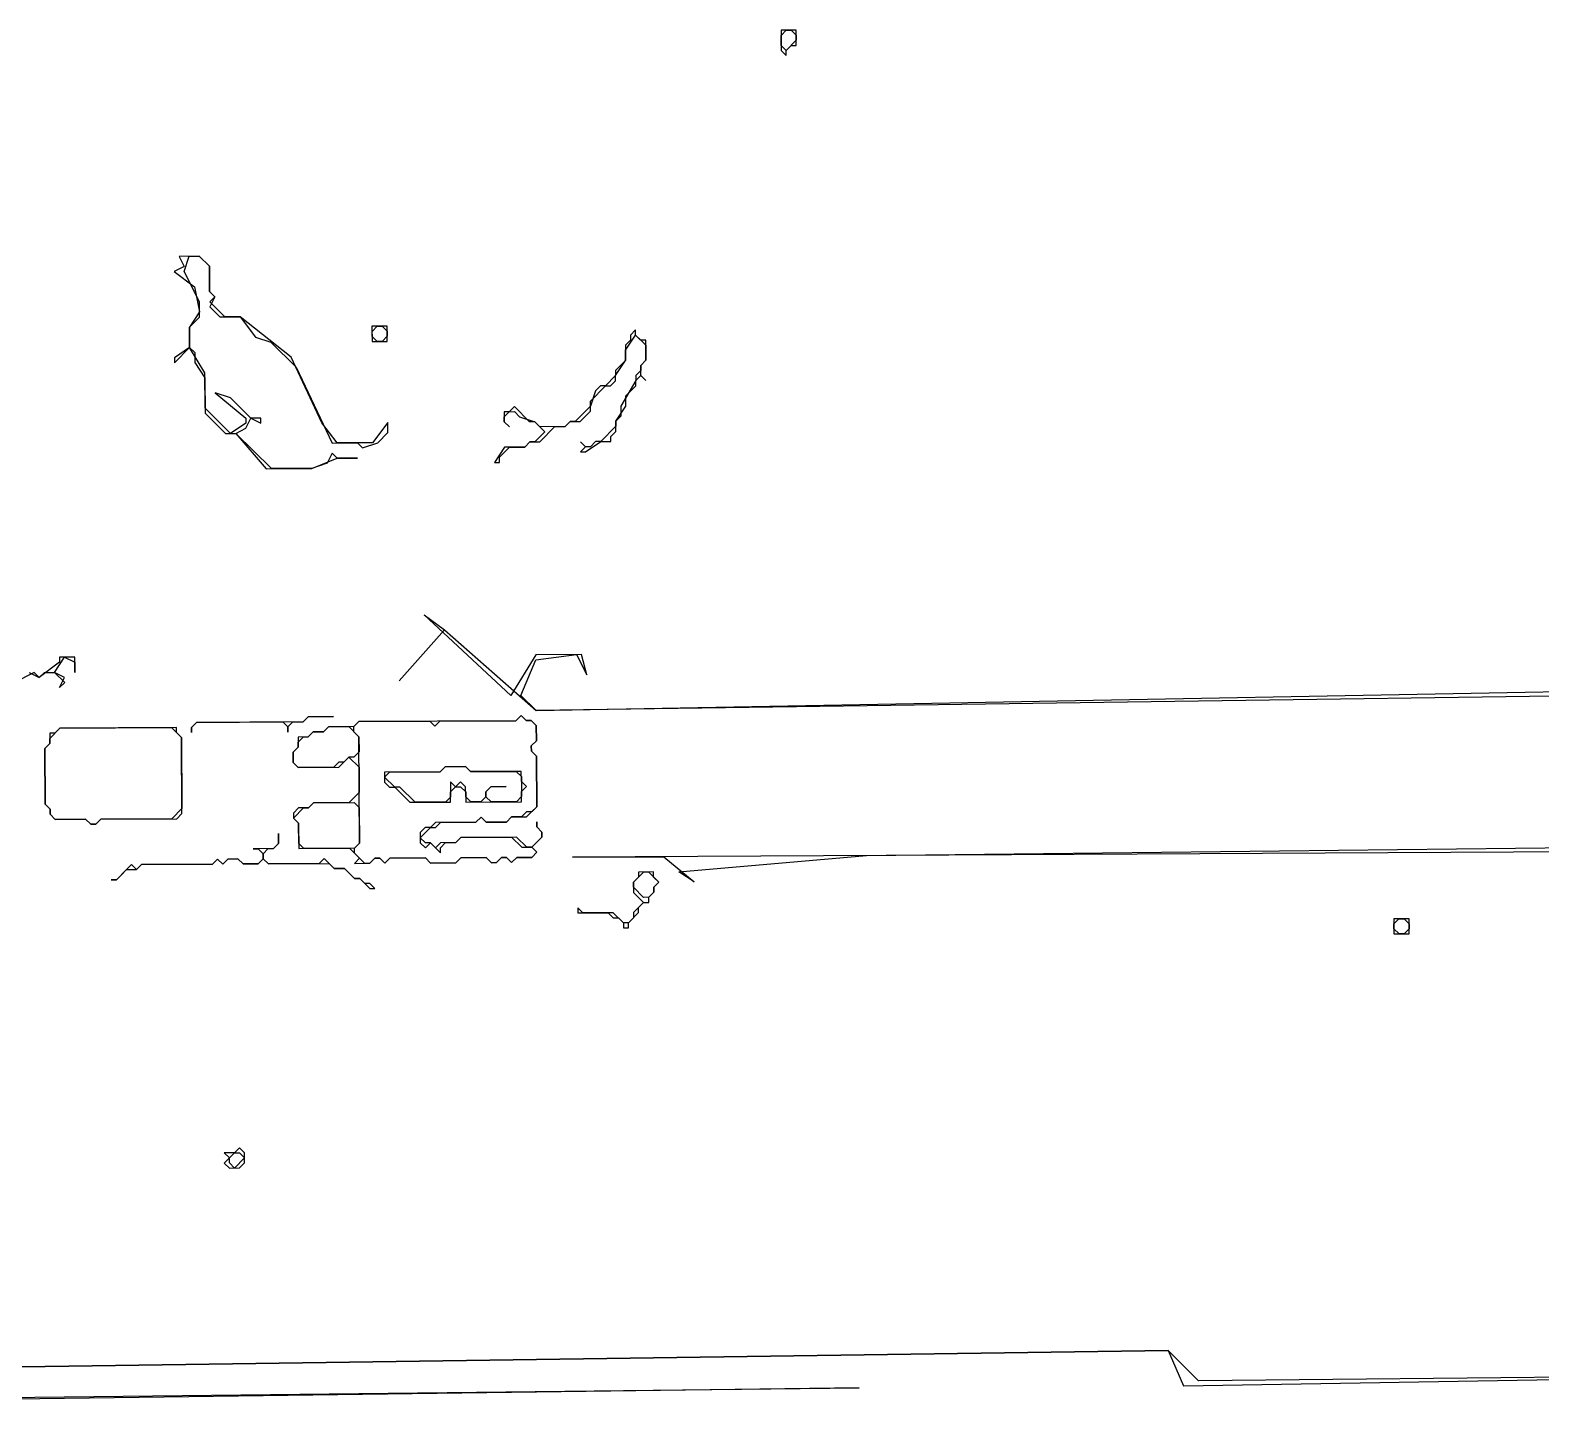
# Model space of a CAD drawing. Header units: inches. Extents: x 0 to 116, y 1 to 63.
# Drawn here: x 59.32 to 77.32, y 1.84 to 18.42 of the extents above; entities that cross this region are included whole.
import ezdxf

# ---------------------------------------------------------------- set-up
doc = ezdxf.new("R2010")
doc.units = ezdxf.units.IN

msp = doc.modelspace()

# ---------------------------------------------------------------- linework, layer by layer
for points in [[(68.44729, 18.41619), (68.2661, 18.41524), (68.26736, 18.17365), (68.32808, 18.11356), (68.32776, 18.17396), (68.38784, 18.23468), (68.44824, 18.23499)], [(68.44729, 18.41619), (68.2661, 18.41524), (68.26736, 18.17365), (68.32808, 18.11356), (68.32776, 18.17396), (68.38784, 18.23468), (68.44824, 18.23499)], [(68.26704, 18.23404), (68.26641, 18.35484), (68.32649, 18.41556), (68.38689, 18.41587), (68.44761, 18.35579), (68.44793, 18.29539), (68.32776, 18.17396)], [(61.09251, 15.72004), (61.15354, 15.59956), (61.03306, 15.53853), (61.2756, 15.3586), (61.33758, 15.05692), (61.21774, 14.87509), (61.219, 14.63349), (61.03844, 14.51174), (61.03875, 14.45135), (61.219, 14.63349), (61.27972, 14.57341), (61.28035, 14.45261), (61.4021, 14.27205), (61.40431, 13.84925), (61.64717, 13.60892), (61.76797, 13.60955), (62.13258, 13.18866), (62.67617, 13.1915), (62.97753, 13.31388), (63.21913, 13.31515), (62.97753, 13.31388), (62.91682, 13.37396), (62.85705, 13.25285), (62.67617, 13.1915), (62.19298, 13.18897), (61.76797, 13.60955), (61.88845, 13.67058), (61.94822, 13.7917), (62.06933, 13.73193), (62.06902, 13.79233), (61.94822, 13.7917), (61.70536, 14.03203), (61.52384, 14.09148), (61.88782, 13.79138), (61.88813, 13.73098), (61.70757, 13.60924), (61.40399, 13.90965), (61.40178, 14.33244), (61.219, 14.63349), (61.21774, 14.87509), (61.3379, 14.99652), (61.33695, 15.17772), (61.15386, 15.53916), (61.21331, 15.72068), (61.33411, 15.72131), (61.45554, 15.60114), (61.45712, 15.29915), (61.51783, 15.23906), (61.45807, 15.11795), (61.5795, 14.99778), (61.82109, 14.99905), (62.00356, 14.7584), (62.18507, 14.69895), (62.48865, 14.39854), (62.91619, 13.49476), (63.21818, 13.49634), (63.2789, 13.43626), (63.45978, 13.49761), (63.57994, 13.61904), (63.57931, 13.73984), (63.39938, 13.49729), (62.97658, 13.49508), (62.79412, 13.73573), (62.42762, 14.51902), (61.82109, 14.99905), (61.6399, 14.9981), (61.45775, 15.17835), (61.51783, 15.23906), (61.45712, 15.29915), (61.45554, 15.60114), (61.33411, 15.72131)], [(61.09251, 15.72004), (61.15354, 15.59956), (61.03306, 15.53853), (61.2756, 15.3586), (61.33758, 15.05692), (61.21774, 14.87509), (61.219, 14.63349), (61.03844, 14.51174), (61.03875, 14.45135), (61.219, 14.63349), (61.27972, 14.57341), (61.28035, 14.45261), (61.4021, 14.27205), (61.40431, 13.84925), (61.64717, 13.60892), (61.76797, 13.60955), (62.13258, 13.18866), (62.67617, 13.1915), (62.97753, 13.31388), (63.21913, 13.31515), (62.97753, 13.31388), (62.91682, 13.37396), (62.85705, 13.25285), (62.67617, 13.1915), (62.19298, 13.18897), (61.76797, 13.60955), (61.88845, 13.67058), (61.94822, 13.7917), (62.06933, 13.73193), (62.06902, 13.79233), (61.94822, 13.7917), (61.70536, 14.03203), (61.52384, 14.09148), (61.88782, 13.79138), (61.88813, 13.73098), (61.70757, 13.60924), (61.40399, 13.90965), (61.40178, 14.33244), (61.219, 14.63349), (61.21774, 14.87509), (61.3379, 14.99652), (61.33695, 15.17772), (61.15386, 15.53916), (61.21331, 15.72068), (61.33411, 15.72131), (61.45554, 15.60114), (61.45712, 15.29915), (61.51783, 15.23906), (61.45807, 15.11795), (61.5795, 14.99778), (61.82109, 14.99905), (62.00356, 14.7584), (62.18507, 14.69895), (62.48865, 14.39854), (62.91619, 13.49476), (63.21818, 13.49634), (63.2789, 13.43626), (63.45978, 13.49761), (63.57994, 13.61904), (63.57931, 13.73984), (63.39938, 13.49729), (62.97658, 13.49508), (62.79412, 13.73573), (62.42762, 14.51902), (61.82109, 14.99905), (61.6399, 14.9981), (61.45775, 15.17835), (61.51783, 15.23906), (61.45712, 15.29915), (61.45554, 15.60114), (61.33411, 15.72131)], [(63.39211, 14.88647), (63.39305, 14.70528), (63.57425, 14.70622), (63.5733, 14.88742)], [(63.39211, 14.88647), (63.39305, 14.70528), (63.57425, 14.70622), (63.5733, 14.88742)], [(63.39242, 14.82607), (63.4525, 14.88679), (63.5129, 14.88711), (63.57362, 14.82702), (63.57394, 14.76662), (63.51385, 14.70591), (63.45345, 14.70559), (63.39274, 14.76568)], [(66.65461, 14.72235), (66.59421, 14.72204), (66.53349, 14.78212), (66.53318, 14.84252), (66.4731, 14.7818), (66.47341, 14.7214), (66.41333, 14.66069), (66.41428, 14.47949), (66.29411, 14.35806), (66.29443, 14.29766), (66.17426, 14.17623), (66.11386, 14.17591), (66.05378, 14.1152), (65.99433, 13.93369), (65.81408, 13.75154), (65.75368, 13.75122), (65.6936, 13.69051), (65.3916, 13.68893), (65.33089, 13.74901), (65.27049, 13.74869), (65.08834, 13.92894), (65.02826, 13.86823), (64.96786, 13.86791), (64.96849, 13.74711), (65.02921, 13.68703), (64.96849, 13.74711), (64.96818, 13.80751), (65.02826, 13.86823), (65.08866, 13.86854), (65.14937, 13.80846), (65.33089, 13.74901), (65.45232, 13.62884), (65.33215, 13.50741), (65.27175, 13.5071), (65.21167, 13.44638), (64.97007, 13.44512), (64.85022, 13.26329), (64.91062, 13.2636), (64.91031, 13.324), (65.03047, 13.44543), (65.21167, 13.44638), (65.27175, 13.5071), (65.39255, 13.50773), (65.5728, 13.68988), (65.6936, 13.69051), (65.75368, 13.75122), (65.87448, 13.75186), (65.99465, 13.87329), (65.99401, 13.99408), (66.17426, 14.17623), (66.23466, 14.17655), (66.29474, 14.23726), (66.29443, 14.29766), (66.41428, 14.47949), (66.41365, 14.60029), (66.53349, 14.78212), (66.65493, 14.66195), (66.65587, 14.48076), (66.59579, 14.42004), (66.59611, 14.35964), (66.53602, 14.29893), (66.53634, 14.23853), (66.35672, 13.93558), (66.35736, 13.81478), (66.29727, 13.75407), (66.29759, 13.69367), (66.11734, 13.51152), (66.05694, 13.51121), (65.99686, 13.45049), (65.93646, 13.45018), (65.87575, 13.51026), (65.93646, 13.45018), (65.87638, 13.38946), (65.93678, 13.38978), (66.11734, 13.51152), (66.23814, 13.51216), (66.23782, 13.57256), (66.29791, 13.63327), (66.29727, 13.75407), (66.41712, 13.9359), (66.41649, 14.0567), (66.53666, 14.17813), (66.53634, 14.23853), (66.59642, 14.29924), (66.65714, 14.23916), (66.59642, 14.29924), (66.59579, 14.42004), (66.65587, 14.48076)], [(66.65461, 14.72235), (66.59421, 14.72204), (66.53349, 14.78212), (66.53318, 14.84252), (66.4731, 14.7818), (66.47341, 14.7214), (66.41333, 14.66069), (66.41428, 14.47949), (66.29411, 14.35806), (66.29443, 14.29766), (66.17426, 14.17623), (66.11386, 14.17591), (66.05378, 14.1152), (65.99433, 13.93369), (65.81408, 13.75154), (65.75368, 13.75122), (65.6936, 13.69051), (65.3916, 13.68893), (65.33089, 13.74901), (65.27049, 13.74869), (65.08834, 13.92894), (65.02826, 13.86823), (64.96786, 13.86791), (64.96849, 13.74711), (65.02921, 13.68703), (64.96849, 13.74711), (64.96818, 13.80751), (65.02826, 13.86823), (65.08866, 13.86854), (65.14937, 13.80846), (65.33089, 13.74901), (65.45232, 13.62884), (65.33215, 13.50741), (65.27175, 13.5071), (65.21167, 13.44638), (64.97007, 13.44512), (64.85022, 13.26329), (64.91062, 13.2636), (64.91031, 13.324), (65.03047, 13.44543), (65.21167, 13.44638), (65.27175, 13.5071), (65.39255, 13.50773), (65.5728, 13.68988), (65.6936, 13.69051), (65.75368, 13.75122), (65.87448, 13.75186), (65.99465, 13.87329), (65.99401, 13.99408), (66.17426, 14.17623), (66.23466, 14.17655), (66.29474, 14.23726), (66.29443, 14.29766), (66.41428, 14.47949), (66.41365, 14.60029), (66.53349, 14.78212), (66.65493, 14.66195), (66.65587, 14.48076), (66.59579, 14.42004), (66.59611, 14.35964), (66.53602, 14.29893), (66.53634, 14.23853), (66.35672, 13.93558), (66.35736, 13.81478), (66.29727, 13.75407), (66.29759, 13.69367), (66.11734, 13.51152), (66.05694, 13.51121), (65.99686, 13.45049), (65.93646, 13.45018), (65.87575, 13.51026), (65.93646, 13.45018), (65.87638, 13.38946), (65.93678, 13.38978), (66.11734, 13.51152), (66.23814, 13.51216), (66.23782, 13.57256), (66.29791, 13.63327), (66.29727, 13.75407), (66.41712, 13.9359), (66.41649, 14.0567), (66.53666, 14.17813), (66.53634, 14.23853), (66.59642, 14.29924), (66.65714, 14.23916), (66.59642, 14.29924), (66.59579, 14.42004), (66.65587, 14.48076)], [(59.55186, 10.0343), (59.55249, 9.9135), (59.49241, 9.85279), (59.49589, 9.1884), (59.5566, 9.12831), (59.55692, 9.06791), (59.61763, 9.00783), (59.98003, 9.00973), (60.04074, 8.94964), (60.10114, 8.94996), (60.16123, 9.01068), (61.06721, 9.01542), (61.1273, 9.07614), (61.12255, 9.98212), (61.06184, 10.04221), (61.06152, 10.10261), (59.67234, 10.09533), (59.61226, 10.03462)], [(59.55186, 10.0343), (59.55249, 9.9135), (59.49241, 9.85279), (59.49589, 9.1884), (59.5566, 9.12831), (59.55692, 9.06791), (59.61763, 9.00783), (59.98003, 9.00973), (60.04074, 8.94964), (60.10114, 8.94996), (60.16123, 9.01068), (61.06721, 9.01542), (61.1273, 9.07614), (61.12255, 9.98212), (61.06184, 10.04221), (61.06152, 10.10261), (59.67234, 10.09533), (59.61226, 10.03462)], [(59.49241, 9.85279), (59.55249, 9.9135), (59.55217, 9.9739), (59.67234, 10.09533), (61.00112, 10.10229), (61.12255, 9.98212), (61.12698, 9.13653), (61.00681, 9.0151), (60.16123, 9.01068), (60.10114, 8.94996), (60.04074, 8.94964), (59.98003, 9.00973), (59.61763, 9.00783), (59.55692, 9.06791), (59.5566, 9.12831), (59.49589, 9.1884)], [(62.93326, 10.23321), (62.63127, 10.23163), (62.57118, 10.17091), (61.3028, 10.16427), (61.24272, 10.10355), (61.24304, 10.04315), (61.24272, 10.10355), (61.3028, 10.16427), (62.32959, 10.16965), (62.3903, 10.10956), (62.39062, 10.04916), (62.3903, 10.10956), (62.45039, 10.17028), (62.57118, 10.17091), (62.63127, 10.23163)], [(62.93326, 10.23321), (62.63127, 10.23163), (62.57118, 10.17091), (61.3028, 10.16427), (61.24272, 10.10355), (61.24304, 10.04315), (61.24272, 10.10355), (61.3028, 10.16427), (62.32959, 10.16965), (62.3903, 10.10956), (62.39062, 10.04916), (62.3903, 10.10956), (62.45039, 10.17028), (62.57118, 10.17091), (62.63127, 10.23163)], [(65.34986, 10.12506), (65.28915, 10.18514), (65.22875, 10.18483), (65.16803, 10.24491), (65.10795, 10.18419), (63.23558, 10.17439), (63.17549, 10.11367), (62.8735, 10.11209), (62.81341, 10.05138), (62.69262, 10.05074), (62.63253, 9.99003), (62.51173, 9.9894), (62.51237, 9.8686), (62.45228, 9.80788), (62.45292, 9.68708), (62.51363, 9.627), (62.99683, 9.62953), (63.11699, 9.75096), (63.23842, 9.6308), (63.24, 9.3288), (63.11984, 9.20737), (62.69704, 9.20516), (62.63696, 9.14444), (62.51616, 9.14381), (62.45608, 9.08309), (62.4564, 9.02269), (62.51711, 8.96261), (62.51869, 8.66062), (63.12268, 8.66378), (63.24411, 8.54361), (63.18403, 8.4829), (63.36523, 8.48385), (63.42531, 8.54456), (63.48571, 8.54488), (63.54643, 8.48479), (63.60651, 8.54551), (64.0293, 8.54772), (64.09002, 8.48764), (64.39201, 8.48922), (64.4521, 8.54994), (64.75409, 8.55152), (64.81481, 8.49144), (64.87521, 8.49175), (64.93529, 8.55247), (64.99569, 8.55278), (65.05641, 8.4927), (65.11649, 8.55342), (65.29769, 8.55436), (65.35777, 8.61508), (65.29705, 8.67516), (65.41722, 8.79659), (65.4169, 8.85699), (65.35619, 8.91708), (65.35587, 8.97747), (65.35619, 8.91708), (65.4169, 8.85699), (65.41722, 8.79659), (65.29705, 8.67516), (65.23665, 8.67485), (65.11522, 8.79501), (64.45083, 8.79153), (64.39075, 8.73082), (64.20955, 8.72987), (64.14947, 8.66915), (64.08875, 8.72924), (64.02835, 8.72892), (63.96764, 8.789), (64.08781, 8.91043), (64.1482, 8.91075), (64.20829, 8.97147), (64.63108, 8.97368), (64.69116, 9.0344), (64.75188, 8.97431), (64.99348, 8.97558), (65.05356, 9.03629), (65.23476, 9.03724), (65.35492, 9.15867), (65.35176, 9.76266), (65.29104, 9.82275), (65.29073, 9.88315), (65.35081, 9.94386)], [(65.34986, 10.12506), (65.28915, 10.18514), (65.22875, 10.18483), (65.16803, 10.24491), (65.10795, 10.18419), (63.23558, 10.17439), (63.17549, 10.11367), (62.8735, 10.11209), (62.81341, 10.05138), (62.69262, 10.05074), (62.63253, 9.99003), (62.51173, 9.9894), (62.51237, 9.8686), (62.45228, 9.80788), (62.45292, 9.68708), (62.51363, 9.627), (62.99683, 9.62953), (63.11699, 9.75096), (63.23842, 9.6308), (63.24, 9.3288), (63.11984, 9.20737), (62.69704, 9.20516), (62.63696, 9.14444), (62.51616, 9.14381), (62.45608, 9.08309), (62.4564, 9.02269), (62.51711, 8.96261), (62.51869, 8.66062), (63.12268, 8.66378), (63.24411, 8.54361), (63.18403, 8.4829), (63.36523, 8.48385), (63.42531, 8.54456), (63.48571, 8.54488), (63.54643, 8.48479), (63.60651, 8.54551), (64.0293, 8.54772), (64.09002, 8.48764), (64.39201, 8.48922), (64.4521, 8.54994), (64.75409, 8.55152), (64.81481, 8.49144), (64.87521, 8.49175), (64.93529, 8.55247), (64.99569, 8.55278), (65.05641, 8.4927), (65.11649, 8.55342), (65.29769, 8.55436), (65.35777, 8.61508), (65.29705, 8.67516), (65.41722, 8.79659), (65.4169, 8.85699), (65.35619, 8.91708), (65.35587, 8.97747), (65.35619, 8.91708), (65.4169, 8.85699), (65.41722, 8.79659), (65.29705, 8.67516), (65.23665, 8.67485), (65.11522, 8.79501), (64.45083, 8.79153), (64.39075, 8.73082), (64.20955, 8.72987), (64.14947, 8.66915), (64.08875, 8.72924), (64.02835, 8.72892), (63.96764, 8.789), (64.08781, 8.91043), (64.1482, 8.91075), (64.20829, 8.97147), (64.63108, 8.97368), (64.69116, 9.0344), (64.75188, 8.97431), (64.99348, 8.97558), (65.05356, 9.03629), (65.23476, 9.03724), (65.35492, 9.15867), (65.35176, 9.76266), (65.29104, 9.82275), (65.29073, 9.88315), (65.35081, 9.94386)], [(63.23652, 9.99319), (63.23747, 9.81199), (63.17739, 9.75128), (63.11699, 9.75096), (63.05691, 9.69025), (62.99651, 9.68993), (62.93643, 9.62922), (62.51363, 9.627), (62.45292, 9.68708), (62.45228, 9.80788), (62.51237, 9.8686), (62.51205, 9.929), (62.57213, 9.98971), (62.63253, 9.99003), (62.69262, 10.05074), (62.81341, 10.05138), (62.8735, 10.11209), (63.11509, 10.11336)], [(65.34986, 10.12506), (65.35081, 9.94386), (65.29073, 9.88315), (65.29104, 9.82275), (65.35176, 9.76266), (65.35492, 9.15867), (65.29484, 9.09796), (65.23444, 9.09764), (65.17436, 9.03693), (65.05356, 9.03629), (64.99348, 8.97558), (64.75188, 8.97431), (64.69116, 9.0344), (64.63108, 8.97368), (64.14789, 8.97115), (64.08781, 8.91043), (64.02741, 8.91012), (63.96732, 8.8494), (63.96796, 8.7286), (64.02867, 8.66852), (64.08875, 8.72924), (64.21018, 8.60907), (64.20987, 8.66947), (64.26995, 8.73019), (64.39075, 8.73082), (64.45083, 8.79153), (65.05482, 8.7947), (65.17626, 8.67453), (65.29705, 8.67516), (65.35777, 8.61508), (65.29769, 8.55436), (65.11649, 8.55342), (65.05641, 8.4927), (64.99569, 8.55278), (64.93529, 8.55247), (64.87521, 8.49175), (64.81481, 8.49144), (64.75409, 8.55152), (64.4521, 8.54994), (64.39201, 8.48922), (64.09002, 8.48764), (64.0293, 8.54772), (63.60651, 8.54551), (63.54643, 8.48479), (63.48571, 8.54488), (63.42531, 8.54456), (63.36523, 8.48385), (63.30483, 8.48353), (63.1834, 8.60369), (63.18308, 8.66409), (63.24317, 8.72481), (63.23652, 9.99319), (63.17581, 10.05327), (63.17549, 10.11367), (63.23558, 10.17439), (64.08116, 10.17882), (64.14188, 10.11873), (64.20196, 10.17945), (65.10795, 10.18419), (65.16803, 10.24491), (65.22875, 10.18483), (65.28915, 10.18514)], [(63.54073, 9.57198), (63.54137, 9.45118), (63.60208, 9.3911), (63.66248, 9.39141), (63.84463, 9.21117), (64.32782, 9.2137), (64.32719, 9.33449), (64.38727, 9.39521), (64.44767, 9.39553), (64.50839, 9.33544), (64.50902, 9.21464), (65.17341, 9.21812), (65.17278, 9.33892), (65.23286, 9.39964), (65.17214, 9.45972), (65.17151, 9.58052), (64.56752, 9.57736), (64.5068, 9.63744), (64.26521, 9.63617), (64.20512, 9.57546)], [(63.54105, 9.51158), (63.60113, 9.5723), (64.20512, 9.57546), (64.26521, 9.63617), (64.5068, 9.63744), (64.56752, 9.57736), (65.11111, 9.5802), (65.17183, 9.52012), (65.17309, 9.27852), (65.11301, 9.21781), (64.81101, 9.21623), (64.7503, 9.27631), (64.74998, 9.33671), (64.81007, 9.39742), (64.99126, 9.39837), (64.81007, 9.39742), (64.74998, 9.33671), (64.7503, 9.27631), (64.69022, 9.21559), (64.56942, 9.21496), (64.5087, 9.27504), (64.50807, 9.39584), (64.44735, 9.45592), (64.38727, 9.39521), (64.32656, 9.45529), (64.3275, 9.27409), (64.26742, 9.21338), (63.90503, 9.21148), (63.72288, 9.39173), (63.66248, 9.39141)], [(62.4564, 9.02269), (62.57656, 9.14412), (62.63696, 9.14444), (62.69704, 9.20516), (63.18024, 9.20769), (63.24095, 9.1476), (63.24317, 8.72481), (63.18308, 8.66409), (62.57909, 8.66093), (62.51838, 8.72101), (62.51711, 8.96261)], [(63.42721, 8.18217), (63.36649, 8.24225), (63.30609, 8.24193), (63.24538, 8.30202), (63.18498, 8.3017), (63.06355, 8.42186), (62.94275, 8.42123), (62.82132, 8.5414), (62.76124, 8.48068), (62.15725, 8.47752), (62.09653, 8.5376), (62.09621, 8.598), (62.1563, 8.65872), (62.2167, 8.65903), (62.27678, 8.71975), (62.27615, 8.84055), (62.27678, 8.71975), (62.2167, 8.65903), (61.9751, 8.65777), (62.0355, 8.65809), (62.09621, 8.598), (62.09653, 8.5376), (62.03645, 8.47689), (61.85525, 8.47594), (61.79453, 8.53602), (61.67374, 8.53539), (61.61365, 8.47467), (61.55294, 8.53476), (61.49285, 8.47404), (60.64727, 8.46961), (60.58718, 8.4089), (60.52647, 8.46898), (60.34622, 8.28683), (60.28582, 8.28652), (60.34622, 8.28683), (60.46638, 8.40827), (60.58718, 8.4089), (60.64727, 8.46961), (61.49285, 8.47404), (61.55294, 8.53476), (61.61365, 8.47467), (61.67374, 8.53539), (61.79453, 8.53602), (61.85525, 8.47594), (62.03645, 8.47689), (62.09653, 8.5376), (62.15725, 8.47752), (62.88204, 8.48132), (62.94275, 8.42123), (63.06355, 8.42186), (63.18498, 8.3017), (63.24538, 8.30202), (63.36681, 8.18185)], [(63.42721, 8.18217), (63.36649, 8.24225), (63.30609, 8.24193), (63.24538, 8.30202), (63.18498, 8.3017), (63.06355, 8.42186), (62.94275, 8.42123), (62.82132, 8.5414), (62.76124, 8.48068), (62.15725, 8.47752), (62.09653, 8.5376), (62.09621, 8.598), (62.1563, 8.65872), (62.2167, 8.65903), (62.27678, 8.71975), (62.27615, 8.84055), (62.27678, 8.71975), (62.2167, 8.65903), (61.9751, 8.65777), (62.0355, 8.65809), (62.09621, 8.598), (62.09653, 8.5376), (62.03645, 8.47689), (61.85525, 8.47594), (61.79453, 8.53602), (61.67374, 8.53539), (61.61365, 8.47467), (61.55294, 8.53476), (61.49285, 8.47404), (60.64727, 8.46961), (60.58718, 8.4089), (60.52647, 8.46898), (60.34622, 8.28683), (60.28582, 8.28652), (60.34622, 8.28683), (60.46638, 8.40827), (60.58718, 8.4089), (60.64727, 8.46961), (61.49285, 8.47404), (61.55294, 8.53476), (61.61365, 8.47467), (61.67374, 8.53539), (61.79453, 8.53602), (61.85525, 8.47594), (62.03645, 8.47689), (62.09653, 8.5376), (62.15725, 8.47752), (62.88204, 8.48132), (62.94275, 8.42123), (63.06355, 8.42186), (63.18498, 8.3017), (63.24538, 8.30202), (63.36681, 8.18185)], [(66.80925, 8.26027), (66.74853, 8.32036), (66.74821, 8.38076), (66.56702, 8.37981), (66.56733, 8.31941), (66.50725, 8.25869), (66.50788, 8.1379), (66.62931, 8.01773), (66.50915, 7.8963), (66.50946, 7.8359), (66.44938, 7.77518), (66.38898, 7.77487), (66.26755, 7.89503), (65.90516, 7.89314), (65.84444, 7.95322), (65.84476, 7.89282), (66.20715, 7.89472), (66.26787, 7.83463), (66.32827, 7.83495), (66.38898, 7.77487), (66.3893, 7.71447), (66.4497, 7.71478), (66.44938, 7.77518), (66.56955, 7.89661), (66.56923, 7.95701), (66.62931, 8.01773), (66.68971, 8.01805), (66.6894, 8.07844), (66.74948, 8.13916), (66.74916, 8.19956)], [(66.80925, 8.26027), (66.74853, 8.32036), (66.74821, 8.38076), (66.56702, 8.37981), (66.56733, 8.31941), (66.50725, 8.25869), (66.50788, 8.1379), (66.62931, 8.01773), (66.50915, 7.8963), (66.50946, 7.8359), (66.44938, 7.77518), (66.38898, 7.77487), (66.26755, 7.89503), (65.90516, 7.89314), (65.84444, 7.95322), (65.84476, 7.89282), (66.20715, 7.89472), (66.26787, 7.83463), (66.32827, 7.83495), (66.38898, 7.77487), (66.3893, 7.71447), (66.4497, 7.71478), (66.44938, 7.77518), (66.56955, 7.89661), (66.56923, 7.95701), (66.62931, 8.01773), (66.68971, 8.01805), (66.6894, 8.07844), (66.74948, 8.13916), (66.74916, 8.19956)], [(66.62742, 8.38012), (66.68782, 8.38044), (66.80925, 8.26027), (66.74916, 8.19956), (66.74948, 8.13916), (66.6894, 8.07844), (66.629, 8.07813), (66.50757, 8.19829), (66.50725, 8.25869)], [(75.56966, 7.82294), (75.57061, 7.64174), (75.7518, 7.64269), (75.75085, 7.82389)], [(75.56966, 7.82294), (75.57061, 7.64174), (75.7518, 7.64269), (75.75085, 7.82389)], [(75.56997, 7.76254), (75.63006, 7.82325), (75.69045, 7.82357), (75.75117, 7.76349), (75.75149, 7.70309), (75.6914, 7.64237), (75.631, 7.64206), (75.57029, 7.70214)], [(61.81256, 5.09327), (61.75248, 5.03255), (61.63168, 5.03192), (61.69239, 4.97184), (61.63231, 4.91112), (61.69303, 4.85104), (61.81383, 4.85167), (61.87391, 4.91239), (61.87328, 5.03319)], [(61.81256, 5.09327), (61.75248, 5.03255), (61.63168, 5.03192), (61.69239, 4.97184), (61.63231, 4.91112), (61.69303, 4.85104), (61.81383, 4.85167), (61.87391, 4.91239), (61.87328, 5.03319)], [(61.69271, 4.91144), (61.69239, 4.97184), (61.75248, 5.03255), (61.81288, 5.03287), (61.87359, 4.97279), (61.75343, 4.85136)], [(98.54886, 2.68839), (86.22837, 2.44267), (86.28719, 2.74499), (86.83015, 2.86863), (87.61597, 2.75194), (86.76975, 2.86831), (86.04718, 2.44172), (73.24287, 2.31428), (72.87858, 2.67478), (52.525, 2.387), (72.87858, 2.67478), (73.06199, 2.25293)], [(98.54886, 2.68839), (86.22837, 2.44267), (86.28719, 2.74499), (86.83015, 2.86863), (87.61597, 2.75194), (86.76975, 2.86831), (86.04718, 2.44172), (73.24287, 2.31428), (72.87858, 2.67478), (52.525, 2.387), (72.87858, 2.67478), (73.06199, 2.25293)], [(39.72259, 1.89716), (69.19644, 2.23269), (39.90411, 1.83771), (39.78109, 2.25987)], [(39.72259, 1.89716), (69.19644, 2.23269), (39.90411, 1.83771), (39.78109, 2.25987)]]:
    msp.add_lwpolyline(points, close=True)
for points in [[(78.8777, 10.4979), (65.34891, 10.30626), (65.16677, 10.48651), (65.34575, 10.91025), (65.82863, 10.97318), (65.95069, 10.73221), (65.88903, 10.97349), (65.34544, 10.97065), (65.04597, 10.48587), (64.01412, 11.44688), (64.25667, 11.26695), (63.71624, 10.66011), (64.25667, 11.26695), (65.34891, 10.30626), (79.05858, 10.55924)], [(78.8777, 10.4979), (65.34891, 10.30626), (65.16677, 10.48651), (65.34575, 10.91025), (65.82863, 10.97318), (65.95069, 10.73221), (65.88903, 10.97349), (65.34544, 10.97065), (65.04597, 10.48587), (64.01412, 11.44688), (64.25667, 11.26695), (63.71624, 10.66011), (64.25667, 11.26695), (65.34891, 10.30626), (79.05858, 10.55924)], [(59.30647, 10.75782), (59.42758, 10.69806), (59.48766, 10.75877), (59.60846, 10.75941), (59.72989, 10.63924), (59.66981, 10.57852), (59.72958, 10.69964), (59.60846, 10.75941), (59.72831, 10.94124), (59.84943, 10.88147), (59.85006, 10.76067), (59.84911, 10.94187), (59.66791, 10.94092), (59.66823, 10.88052), (59.42758, 10.69806), (59.36687, 10.75814), (59.1259, 10.63608)], [(59.30647, 10.75782), (59.42758, 10.69806), (59.48766, 10.75877), (59.60846, 10.75941), (59.72989, 10.63924), (59.66981, 10.57852), (59.72958, 10.69964), (59.60846, 10.75941), (59.72831, 10.94124), (59.84943, 10.88147), (59.85006, 10.76067), (59.84911, 10.94187), (59.66791, 10.94092), (59.66823, 10.88052), (59.42758, 10.69806), (59.36687, 10.75814), (59.1259, 10.63608)], [(77.73992, 8.61951), (65.78088, 8.55689), (66.86806, 8.56259), (67.23204, 8.26249), (67.05021, 8.38234), (69.28403, 8.57524), (79.12878, 8.68719)], [(77.73992, 8.61951), (65.78088, 8.55689), (66.86806, 8.56259), (67.23204, 8.26249), (67.05021, 8.38234), (69.28403, 8.57524), (79.12878, 8.68719)]]:
    msp.add_lwpolyline(points)

doc.saveas('drawing.dxf')
